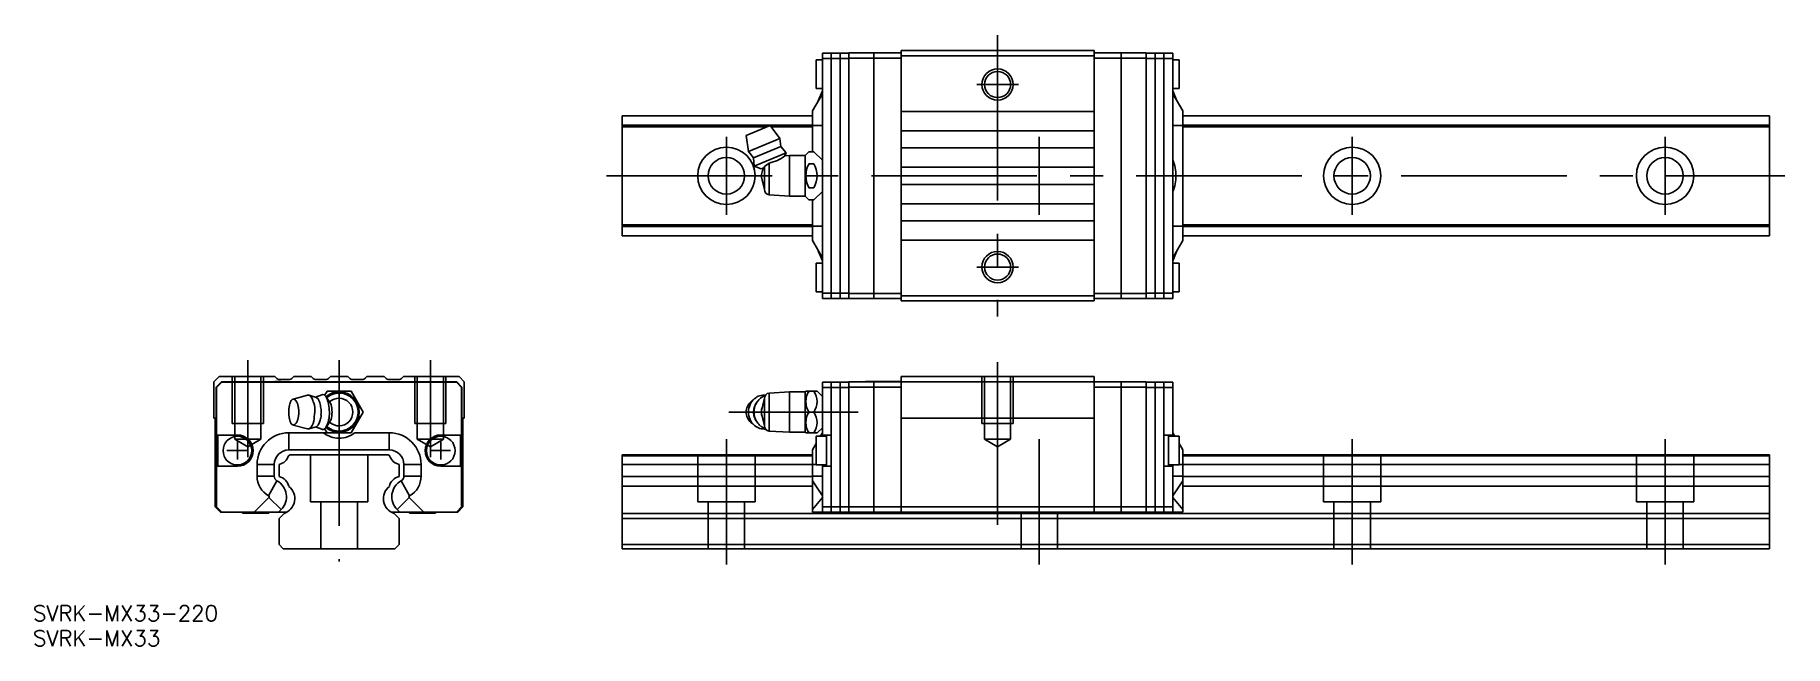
# Model space of a CAD drawing. Extents: x -58 to 277, y -19 to 98.
import ezdxf

# ---------------------------------------------------------------- set-up
doc = ezdxf.new("R2010")
doc.units = 0
doc.linetypes.add('CENTER', pattern=[50.8, 31.75, -6.35, 6.35, -6.35])
doc.linetypes.add('DASHED', pattern=[19.05, 12.7, -6.35])
doc.layers.get('0').update_dxf_attribs({"linetype": 'CONTINUOUS'})
doc.layers.add('CENTER', color=1, linetype='CENTER')
doc.styles.get("Standard").update_dxf_attribs({"font": 'txt.shx', "height": 3, "bigfont": 'bigfont.shx'})

msp = doc.modelspace()

# ---------------------------------------------------------------- linework, layer by layer
at = {"color": 7, "linetype": 'CONTINUOUS'}
for p, q in [((92.67, 95), (97.77, 95)), ((92.67, 94), (92.67, 95)), ((92.67, 49), (92.67, 94)), ((92.67, 94), (97.77, 94)), ((94.37, 48), (94.37, 95)), ((96.07, 48), (96.07, 95)), ((97.77, 95.05), (107.77, 95.05)), ((97.77, 94.05), (97.77, 95.05)), ((97.77, 48.95), (97.77, 94.05)), ((97.77, 94.05), (107.77, 94.05)), ((102.57, 47.95), (102.57, 95.05)), ((144.77, 95.5), (107.77, 95.5)), ((107.77, 94.5), (107.77, 95.5)), ((144.77, 94.5), (107.77, 94.5)), ((107.77, 48.5), (107.77, 94.5)), ((144.77, 94.5), (144.77, 95.5)), ((154.77, 95.05), (144.77, 95.05)), ((144.77, 48.5), (144.77, 94.5)), ((154.77, 94.05), (144.77, 94.05)), ((149.97, 47.95), (149.97, 95.05)), ((154.77, 94.05), (154.77, 95.05)), ((159.87, 95), (154.77, 95)), ((154.77, 48.95), (154.77, 94.05)), ((159.87, 94), (154.77, 94)), ((156.47, 48), (156.47, 95)), ((158.17, 48), (158.17, 95)), ((159.87, 94), (159.87, 95)), ((159.87, 49), (159.87, 94)), ((91.47, 88.25), (91.47, 93.75)), ((91.47, 88.25), (91.47, 93.75)), ((92.67, 93.75), (91.47, 93.75)), ((92.67, 93.75), (91.47, 93.75)), ((161.07, 93.75), (159.87, 93.75)), ((161.07, 93.75), (161.07, 88.25)), ((91.47, 88.25), (92.67, 88.25)), ((91.47, 88.25), (92.67, 88.25)), ((92.67, 87.78), (91.9, 85.9)), ((92.67, 87.78), (91.9, 85.9)), ((159.87, 88.25), (161.07, 88.25)), ((159.87, 87.78), (160.64, 85.9)), ((92.67, 87.23), (90.77, 83.93)), ((92.67, 87.23), (90.77, 83.93)), ((90.77, 83.93), (90.77, 81.13)), ((90.77, 83.93), (90.77, 81.13)), ((159.87, 87.23), (161.77, 83.93)), ((161.77, 83.93), (161.77, 81.13)), ((90.77, 83), (54.27, 83)), ((54.27, 83), (54.27, 81.2)), ((90.77, 81.2), (54.27, 81.2)), ((54.27, 80.9), (54.27, 81.2)), ((54.27, 62.1), (54.27, 80.9)), ((82.1, 80.9), (54.27, 80.9)), ((82.68, 81.14), (78.06, 79.23)), ((84.53, 78.66), (82.68, 81.14)), ((86.9, 80.9), (82.86, 80.9)), ((90.77, 80.9), (82.86, 80.9)), ((90.77, 81.13), (90.77, 76.12)), ((90.77, 81.13), (90.77, 76.12)), ((92.67, 81.13), (90.77, 81.13)), ((92.67, 81.13), (90.77, 81.13)), ((144.77, 83.85), (107.77, 83.85)), ((159.87, 81.13), (161.77, 81.13)), ((274.27, 83), (161.77, 83)), ((274.27, 81.2), (161.77, 81.2)), ((161.77, 81.13), (161.77, 71.5)), ((274.27, 80.9), (161.77, 80.9)), ((274.27, 81.2), (274.27, 83)), ((274.27, 81.2), (274.27, 80.9)), ((274.27, 80.9), (274.27, 62.1)), ((78.06, 79.23), (78.51, 76.17)), ((84.53, 78.66), (78.51, 76.17)), ((84.71, 77.11), (84.53, 78.66)), ((107.77, 80.15), (144.77, 80.15)), ((78.51, 76.17), (79.48, 74.94)), ((84.71, 77.11), (79.48, 74.94)), ((79.48, 74.94), (79.58, 73.36)), ((85.76, 75.92), (79.58, 73.36)), ((82.45, 73.95), (81.57, 73.31)), ((82.45, 73.95), (82.45, 67.86)), ((85.76, 75.92), (84.71, 77.11)), ((85.48, 75.32), (85.76, 75.92)), ((86.37, 75.37), (85.48, 75.32)), ((85.48, 75.32), (85.48, 75.32)), ((85.48, 75.32), (85.48, 75.32)), ((86.37, 75.37), (86.37, 67.62)), ((89.37, 75.37), (86.37, 75.37)), ((90.11, 76.12), (89.37, 75.37)), ((89.37, 75.37), (89.37, 67.62)), ((90.11, 76.12), (91.05, 76.12)), ((92.67, 74.5), (91.05, 76.12)), ((144.77, 76.85), (107.77, 76.85)), ((79.58, 73.36), (80.97, 72.86)), ((80.97, 72.86), (81.45, 73.05)), ((81.31, 73), (80.97, 71.5)), ((80.97, 71.5), (81.57, 68.85)), ((81.57, 73.31), (81.45, 73.05)), ((81.57, 73.31), (81.57, 68.85)), ((90.11, 73.81), (91.05, 73.81)), ((107.77, 73.15), (144.77, 73.15)), ((161.77, 71.5), (160.46, 71.5)), ((161.77, 61.87), (161.77, 71.5)), ((82.45, 67.86), (86.37, 67.62)), ((86.37, 67.62), (89.37, 67.62)), ((89.37, 67.62), (90.11, 66.88)), ((90.11, 69.19), (91.05, 69.19)), ((91.05, 66.88), (92.67, 68.5)), ((107.77, 69.85), (144.77, 69.85)), ((90.11, 66.88), (91.05, 66.88)), ((90.77, 61.87), (90.77, 66.88)), ((144.77, 66.15), (107.77, 66.15)), ((54.27, 62.1), (90.77, 62.1)), ((54.27, 62.1), (54.27, 61.8)), ((54.27, 61.8), (90.77, 61.8)), ((54.27, 60), (54.27, 61.8)), ((90.77, 59.07), (90.77, 61.87)), ((92.67, 61.87), (90.77, 61.87)), ((107.77, 62.85), (144.77, 62.85)), ((159.87, 61.87), (161.77, 61.87)), ((161.77, 62.1), (274.27, 62.1)), ((161.77, 59.07), (161.77, 61.87)), ((161.77, 61.8), (274.27, 61.8)), ((274.27, 62.1), (274.27, 61.8)), ((274.27, 60), (274.27, 61.8)), ((54.27, 60), (90.77, 60)), ((92.67, 55.77), (90.77, 59.07)), ((92.67, 55.22), (91.9, 57.1)), ((144.77, 59.15), (107.77, 59.15)), ((159.87, 55.77), (161.77, 59.07)), ((159.87, 55.22), (160.64, 57.1)), ((161.77, 60), (274.27, 60)), ((91.47, 54.75), (91.47, 49.25)), ((92.67, 54.75), (91.47, 54.75)), ((161.07, 54.75), (159.87, 54.75)), ((161.07, 54.75), (161.07, 49.25)), ((91.47, 49.25), (92.67, 49.25)), ((92.67, 49), (97.77, 49)), ((92.67, 49), (92.67, 48)), ((92.67, 48), (97.77, 48)), ((97.77, 48.95), (97.77, 47.95)), ((97.77, 48.95), (107.77, 48.95)), ((97.77, 47.95), (107.77, 47.95)), ((144.77, 48.5), (107.77, 48.5)), ((107.77, 48.5), (107.77, 47.5)), ((144.77, 47.5), (107.77, 47.5)), ((154.77, 48.95), (144.77, 48.95)), ((144.77, 48.5), (144.77, 47.5)), ((154.77, 47.95), (144.77, 47.95)), ((159.87, 49), (154.77, 49)), ((154.77, 48.95), (154.77, 47.95)), ((159.87, 48), (154.77, 48)), ((159.87, 49.25), (161.07, 49.25)), ((159.87, 49), (159.87, 48)), ((-23, 33), (-24, 32)), ((-24, 32), (-24, 25)), ((-22.55, 32), (-23.55, 31)), ((-23.55, 31), (-23.55, 17.05)), ((-22.5, 31.9), (-23.5, 30.9)), ((-23.5, 30.9), (-23.5, 21.8)), ((-23, 33), (-12.35, 33)), ((22.55, 32), (-22.55, 32)), ((22.5, 31.9), (-22.5, 31.9)), ((-12.09, 32.74), (-12.35, 33)), ((-11.6, 32.05), (-11.88, 32.05)), ((-9.61, 32.45), (-11.39, 32.45)), ((-8.65, 33), (-8.91, 32.74)), ((-8.65, 33), (-5.35, 33)), ((-5.09, 32.74), (-5.35, 33)), ((-2.61, 32.45), (-4.39, 32.45)), ((-1.65, 33), (-1.91, 32.74)), ((1.65, 33), (-1.65, 33)), ((1.65, 33), (1.91, 32.74)), ((2.61, 32.45), (4.39, 32.45)), ((5.09, 32.74), (5.35, 33)), ((8.65, 33), (5.35, 33)), ((8.65, 33), (8.91, 32.74)), ((9.61, 32.45), (11.39, 32.45)), ((12.09, 32.74), (12.35, 33)), ((23, 33), (12.35, 33)), ((22.5, 31.9), (23.5, 30.9)), ((22.55, 32), (23.55, 31)), ((23, 33), (24, 32)), ((23.5, 30.9), (23.5, 21.8)), ((23.55, 31), (23.55, 8)), ((24, 32), (24, 25)), ((92.67, 31.9), (97.77, 31.9)), ((92.67, 31.9), (92.67, 30.9)), ((92.67, 30.9), (97.77, 30.9)), ((92.67, 30.9), (92.67, 21.8)), ((94.37, 7), (94.37, 31.9)), ((96.07, 7), (96.07, 31.9)), ((97.77, 32), (97.77, 31)), ((97.77, 32), (107.77, 32)), ((97.77, 31), (97.77, 8)), ((97.77, 31), (107.77, 31)), ((100.97, 32.05), (107.77, 32.05)), ((100.97, 32), (100.97, 32.05)), ((102.57, 32.05), (102.57, 7)), ((144.77, 33), (107.77, 33)), ((107.77, 33), (107.77, 32)), ((144.77, 32), (107.77, 32)), ((107.77, 32), (107.77, 25)), ((144.77, 33), (144.77, 32)), ((154.77, 32), (144.77, 32)), ((144.77, 32), (144.77, 25)), ((154.77, 31), (144.77, 31)), ((149.97, 32), (149.97, 7)), ((154.77, 32), (154.77, 31)), ((159.87, 31.9), (154.77, 31.9)), ((154.77, 31), (154.77, 8)), ((159.87, 30.9), (154.77, 30.9)), ((156.47, 7), (156.47, 31.9)), ((158.17, 7), (158.17, 31.9)), ((159.87, 31.9), (159.87, 30.9)), ((159.87, 30.9), (159.87, 21.8)), ((-6.04, 29.44), (-8.78, 28.69)), ((-4.4, 29.02), (-5.77, 29.44)), ((-3.32, 29.51), (-4.54, 29.06)), ((-2.77, 29.4), (-2.31, 30.2)), ((-2.14, 28.62), (-2.56, 29.18)), ((-2.31, 30.2), (2.31, 30.2)), ((-1.81, 28.13), (-2.14, 28.62)), ((-1.55, 27.63), (-1.81, 28.13)), ((2.31, 30.2), (4.62, 26.2)), ((79.68, 28.78), (78.96, 28.18)), ((81.57, 28.85), (80.97, 26.2)), ((81.57, 28.85), (81.57, 23.55)), ((86.37, 30.07), (82.45, 29.84)), ((82.45, 29.84), (82.45, 22.56)), ((86.37, 30.07), (86.37, 22.32)), ((89.37, 30.07), (86.37, 30.07)), ((89.5, 30.2), (89.37, 30.07)), ((89.37, 30.07), (89.37, 22.32)), ((89.5, 30.2), (90.11, 30.2)), ((90.11, 30.2), (91.05, 30.2)), ((91.05, 30.2), (91.67, 30.2)), ((92.67, 29.2), (91.67, 30.2)), ((-24, 25), (-23.75, 25)), ((-23.75, 25), (-23.75, 8)), ((-8.78, 23.71), (-6.04, 22.96)), ((-2.56, 23.22), (-2.14, 23.78)), ((-2.14, 23.78), (-1.81, 24.27)), ((-1.81, 24.27), (-1.55, 24.77)), ((4.62, 26.2), (2.31, 22.2)), ((23.75, 25), (23.75, 8)), ((24, 25), (23.75, 25)), ((80.97, 26.2), (81.57, 23.55)), ((90.11, 26.2), (91.05, 26.2)), ((144.77, 25), (107.77, 25)), ((107.77, 25), (107.77, 8)), ((144.77, 25), (144.77, 8)), ((-23.5, 21.8), (-19.5, 21.8)), ((-23.25, 21.8), (-23.25, 15.8)), ((-3.04, 22.23), (-9.63, 22.23)), ((-9.63, 22.23), (-3.04, 22.23)), ((-9.63, 22.23), (-9.63, 18.93)), ((-9.63, 22.23), (-9.63, 18.93)), ((-5.77, 22.96), (-4.4, 23.38)), ((-4.54, 23.34), (-3.32, 22.89)), ((-2.33, 22.23), (-3.04, 22.23)), ((-2.31, 22.2), (-2.77, 23)), ((2.31, 22.2), (-2.31, 22.2)), ((0, 21.22), (0, 22.2)), ((0, 21.21), (0, 21.22)), ((0, 21.2), (0, 21.21)), ((0, 18.93), (0, 21.2)), ((0, 18.93), (0, 21.2)), ((9.63, 22.23), (3.04, 22.23)), ((9.63, 22.23), (9.63, 18.93)), ((23.5, 21.8), (19.5, 21.8)), ((23.25, 21.8), (23.25, 15.8)), ((23.25, 21.8), (23.25, 15.8)), ((82.45, 22.56), (86.37, 22.32)), ((86.37, 22.32), (89.37, 22.32)), ((89.37, 22.32), (89.5, 22.2)), ((90.11, 22.2), (89.5, 22.2)), ((90.11, 22.2), (91.05, 22.2)), ((91.47, 20.15), (90.77, 18.93)), ((91.67, 22.2), (91.05, 22.2)), ((93.47, 21.55), (91.47, 21.55)), ((91.47, 21.55), (91.47, 16.05)), ((91.67, 22.2), (92.67, 23.2)), ((92.67, 22.23), (92.28, 21.55)), ((92.67, 21.8), (94.37, 21.8)), ((92.67, 21.55), (92.67, 21.8)), ((93.47, 21.8), (93.47, 15.8)), ((93.47, 21.8), (93.47, 15.8)), ((159.87, 21.8), (158.17, 21.8)), ((159.07, 21.8), (159.07, 15.8)), ((161.07, 21.55), (159.07, 21.55)), ((159.87, 22.23), (160.26, 21.55)), ((159.87, 21.55), (159.87, 21.8)), ((161.07, 21.55), (161.07, 16.05)), ((161.07, 20.15), (161.77, 18.93)), ((-23.55, 17.05), (-23.55, 12.95)), ((-23.55, 12.95), (-23.55, 17.05)), ((-23.55, 17.05), (-23.25, 17.05)), ((-9.4, 18), (-9.7, 17.83)), ((-9.63, 18.93), (0, 18.93)), ((-9.63, 18.93), (0, 18.93)), ((9.4, 18), (-9.4, 18)), ((9.63, 18.93), (0, 18.93)), ((0, 18), (0, 18.93)), ((9.4, 18), (9.7, 17.83)), ((54.27, 18), (90.77, 18)), ((54.27, 18), (54.27, 17.83)), ((54.27, 17.83), (90.77, 17.83)), ((54.27, 16.15), (54.27, 17.83)), ((90.77, 16.13), (90.77, 18.93)), ((161.77, 16.13), (161.77, 18.93)), ((161.77, 18), (274.27, 18)), ((161.77, 17.83), (274.27, 17.83)), ((274.27, 18), (274.27, 17.83)), ((274.27, 16.15), (274.27, 17.83)), ((-23.5, 15.8), (-23.5, 8)), ((-19.5, 15.8), (-23.5, 15.8)), ((-15.73, 16.13), (-15.73, 13.9)), ((-15.73, 13.9), (-15.73, 16.13)), ((-15.73, 16.13), (-12.43, 16.13)), ((-15.73, 16.13), (-12.43, 16.13)), ((-15.73, 13.9), (-12.43, 13.9)), ((-15.73, 13.9), (-12.43, 13.9)), ((-12.43, 13.9), (-12.43, 16.13)), ((-12.43, 13.9), (-12.43, 16.13)), ((-11.5, 16.15), (-11.5, 13.85)), ((11.5, 16.15), (11.5, 13.85)), ((15.73, 16.13), (12.43, 16.13)), ((12.43, 13.9), (12.43, 16.13)), ((15.73, 13.9), (12.43, 13.9)), ((15.73, 13.9), (15.73, 16.13)), ((19.5, 15.8), (23.5, 15.8)), ((23.5, 15.8), (23.5, 8)), ((54.27, 16.15), (90.77, 16.15)), ((54.27, 16.15), (54.27, 13.85)), ((54.27, 13.85), (90.77, 13.85)), ((54.27, 11.96), (54.27, 13.85)), ((90.77, 13.9), (90.77, 16.13)), ((91.47, 16.13), (90.77, 16.13)), ((90.77, 13.03), (90.77, 13.9)), ((92.67, 13.9), (90.77, 13.9)), ((91.47, 16.05), (93.47, 16.05)), ((92.67, 15.8), (92.67, 16.05)), ((92.67, 15.8), (94.37, 15.8)), ((92.67, 15.8), (92.67, 8)), ((159.87, 15.8), (158.17, 15.8)), ((159.07, 16.05), (161.07, 16.05)), ((159.87, 15.8), (159.87, 16.05)), ((159.87, 15.8), (159.87, 8)), ((159.87, 13.9), (161.77, 13.9)), ((161.07, 16.13), (161.77, 16.13)), ((161.77, 16.15), (274.27, 16.15)), ((161.77, 13.9), (161.77, 16.13)), ((161.77, 13.03), (161.77, 13.9)), ((161.77, 13.85), (274.27, 13.85)), ((274.27, 16.15), (274.27, 13.85)), ((274.27, 11.96), (274.27, 13.85)), ((-23.55, 12.95), (-23.55, 8)), ((-23.55, 12.95), (-23.5, 12.95)), ((-13.51, 10.14), (-11.91, 13.03)), ((-13.51, 10.14), (-11.91, 13.03)), ((13.51, 10.14), (11.91, 13.03)), ((54.27, 6.76), (54.27, 11.96)), ((54.27, 11.96), (90.77, 11.96)), ((92.67, 10.14), (90.77, 13.03)), ((90.77, 7.49), (90.77, 13.03)), ((159.87, 10.14), (161.77, 13.03)), ((161.77, 7.49), (161.77, 13.03)), ((161.77, 11.96), (274.27, 11.96)), ((274.27, 6.76), (274.27, 11.96)), ((-23.75, 8), (-22.75, 7)), ((-23.55, 8), (-22.55, 7)), ((-23.5, 8), (-22.5, 7)), ((-22.75, 7), (-22.55, 7)), ((-22.55, 7), (-22.5, 7)), ((-22.5, 7), (-16.28, 7)), ((-18.5, 6.96), (-18.5, 6.8)), ((-13.5, 6.8), (-18.5, 6.8)), ((-13.46, 9.82), (-16.28, 7)), ((-16.28, 7), (-13.46, 9.82)), ((-16.28, 7), (-11.62, 7)), ((-16.28, 7), (-11.62, 7)), ((-13.5, 6.8), (-13.5, 7)), ((-13.46, 9.82), (-11.13, 7.49)), ((-13.46, 9.82), (-11.13, 7.49)), ((-11.62, 7), (-11.13, 7.49)), ((-11.62, 7), (-11.13, 7.49)), ((-11.62, 7), (-10, 7)), ((-11.62, 7), (-10, 7)), ((-10.54, 6.76), (-11.5, 5.8)), ((11.62, 7), (10, 7)), ((10.54, 6.76), (11.5, 5.8)), ((13.46, 9.82), (11.13, 7.49)), ((11.62, 7), (11.13, 7.49)), ((16.28, 7), (11.62, 7)), ((16.28, 7), (13.46, 9.82)), ((13.5, 7), (13.5, 6.8)), ((13.5, 6.8), (18.5, 6.8)), ((22.5, 7), (16.28, 7)), ((18.5, 6.8), (18.5, 7)), ((23.5, 8), (22.5, 7)), ((22.55, 7), (22.5, 7)), ((23.55, 8), (22.55, 7)), ((22.75, 7), (22.55, 7)), ((23.75, 8), (22.75, 7)), ((54.27, 6.76), (274.27, 6.76)), ((54.27, 6.76), (54.27, 5.8)), ((92.67, 9.82), (90.77, 7.49)), ((90.77, 7), (90.77, 7.49)), ((92.67, 7), (90.77, 7)), ((92.67, 8), (92.67, 7)), ((92.67, 8), (97.77, 8)), ((92.67, 7), (97.77, 7)), ((97.77, 8), (97.77, 7)), ((97.77, 8), (107.77, 8)), ((97.77, 7), (107.77, 7)), ((144.77, 8), (107.77, 8)), ((107.77, 8), (107.77, 7)), ((144.77, 7), (107.77, 7)), ((144.77, 8), (144.77, 7)), ((154.77, 8), (144.77, 8)), ((154.77, 7), (144.77, 7)), ((154.77, 8), (154.77, 7)), ((159.87, 8), (154.77, 8)), ((159.87, 7), (154.77, 7)), ((159.87, 9.82), (161.77, 7.49)), ((159.87, 8), (159.87, 7)), ((159.87, 7), (161.77, 7)), ((161.77, 7), (161.77, 7.49)), ((274.27, 6.76), (274.27, 5.8)), ((-11.5, 5.8), (-11.5, 0.8)), ((11.5, 5.8), (11.5, 0.8)), ((54.27, 5.8), (274.27, 5.8)), ((54.27, 5.8), (54.27, 1)), ((274.27, 5.8), (274.27, 1)), ((-10.7, 0), (-11.5, 0.8)), ((-10.7, 0), (10.7, 0)), ((11.5, 0.8), (10.7, 0)), ((54.27, 1), (54.27, 0)), ((54.27, 0.8), (274.27, 0.8)), ((54.27, 0), (274.27, 0)), ((274.27, 1), (274.27, 0))]:
    msp.add_line(p, q, dxfattribs=at)
at = {"color": 3, "linetype": 'DASHED'}
for p, q in [((-20.5, 33), (-20.5, 24)), ((-20, 33), (-20, 21)), ((-15, 33), (-15, 21)), ((-14.5, 33), (-14.5, 24)), ((14.5, 33), (14.5, 24)), ((15, 33), (15, 21)), ((20, 33), (20, 21)), ((20.5, 33), (20.5, 24)), ((123.27, 33), (123.27, 24)), ((123.77, 33), (123.77, 21)), ((128.77, 33), (128.77, 21)), ((129.27, 33), (129.27, 24)), ((-20.5, 24), (-14.5, 24)), ((20.5, 24), (14.5, 24)), ((129.27, 24), (123.27, 24)), ((-20, 21), (-17.5, 19.56)), ((-15, 21), (-20, 21)), ((-15, 21), (-17.5, 19.56)), ((20, 21), (15, 21)), ((15, 21), (17.5, 19.56)), ((20, 21), (17.5, 19.56)), ((128.77, 21), (123.77, 21)), ((123.77, 21), (126.27, 19.56)), ((128.77, 21), (126.27, 19.56)), ((-5.5, 18), (-5.5, 9)), ((5.5, 18), (5.5, 9)), ((68.77, 18), (68.77, 9)), ((79.77, 18), (79.77, 9)), ((188.77, 18), (188.77, 9)), ((199.77, 18), (199.77, 9)), ((248.77, 18), (248.77, 9)), ((259.77, 18), (259.77, 9)), ((-5.5, 9), (5.5, 9)), ((-3.5, 9), (-3.5, 0)), ((3.5, 9), (3.5, 0)), ((68.77, 9), (79.77, 9)), ((70.77, 9), (70.77, 0)), ((77.77, 9), (77.77, 0)), ((130.77, 6.76), (130.77, 0)), ((137.77, 6.76), (137.77, 0)), ((188.77, 9), (199.77, 9)), ((190.77, 9), (190.77, 0)), ((197.77, 9), (197.77, 0)), ((248.77, 9), (259.77, 9)), ((250.77, 9), (250.77, 0)), ((257.77, 9), (257.77, 0))]:
    msp.add_line(p, q, dxfattribs=at)
at = {"linetype": 'CONTINUOUS'}
for p, q in [((-5.77, 29.44), (-6.04, 29.44)), ((-5.77, 22.96), (-6.04, 22.96))]:
    msp.add_line(p, q, dxfattribs=at)
at = {"color": 3, "linetype": 'CONTINUOUS'}
for centre in [(126.27, 89), (126.27, 54)]:
    msp.add_circle(centre, 3, dxfattribs=at)
at = {"color": 7, "linetype": 'CONTINUOUS'}
for centre, radius in [((126.27, 89), 2.5), ((74.27, 71.5), 5.5), ((74.27, 71.5), 3.5), ((194.27, 71.5), 5.5), ((194.27, 71.5), 3.5), ((254.27, 71.5), 5.5), ((254.27, 71.5), 3.5), ((126.27, 54), 2.5), ((-19.5, 18.8), 2.75), ((-19.5, 18.8), 2.75), ((19.5, 18.8), 2.75)]:
    msp.add_circle(centre, radius, dxfattribs=at)
for centre, radius, start, end in [((81.03, 81.1), 7.29, 281.2292, 307.55), ((152.75, 71.57), 7.71, 359.4563, 22.6234), ((94.12, 71.5), 4.62, 150.0104, 209.9896), ((87.05, 71.5), 4.62, 330.0001, 29.9999), ((152.75, 71.43), 7.71, 337.3766, 0.5437), ((82.57, 68.85), 1, 180, 263.2229), ((-11.88, 26.05), 6, 90, 97.5568), ((-11.39, 33.45), 1, 225, 270), ((-11.6, 26.55), 5.5, 82.1067, 90), ((-9.61, 33.45), 1, 270, 315), ((-4.39, 33.45), 1, 225, 270), ((-2.61, 33.45), 1, 270, 315), ((2.61, 33.45), 1, 225, 270), ((4.39, 33.45), 1, 270, 315), ((9.61, 33.45), 1, 225, 270), ((11.39, 33.45), 1, 270, 315), ((-13.47, 27.11), 3.87, 353.733, 356.7047), ((-7.84, 26.78), 1.77, 170.1836, 176.7047), ((-13.84, 27.82), 4.32, 350.1836, 352.8665), ((-7.89, 27.08), 1.68, 165.9229, 172.8665), ((-15.06, 28.87), 5.71, 345.9229, 347.9835), ((-7.99, 27.37), 1.51, 160.0922, 167.9835), ((-31.26, 35.8), 23.24, 340.0922, 340.6158), ((-8.23, 27.69), 1.18, 149.9462, 160.6158), ((-7.16, 27.08), 2.41, 144.2871, 149.9462), ((-8.72, 28.2), 0.49, 97.1639, 144.2871), ((-8.83, 28.06), 0.628, 42.7713, 85.8209), ((-9.66, 27.29), 1.76, 34.4113, 42.7713), ((-9.34, 27.51), 1.37, 24.8028, 34.4113), ((-13.66, 25.52), 6.13, 22.7591, 24.8028), ((-9.7, 27.18), 1.84, 16.1339, 22.7591), ((-41.36, 18.02), 34.79, 15.7913, 16.1339), ((-9.92, 26.91), 2.12, 10.2366, 15.7913), ((23.12, 32.88), 31.46, 190.2366, 190.607), ((-10.04, 26.67), 2.29, 5.5412, 10.607), ((8.45, 28.46), 16.29, 185.5412, 186.2483), ((-6.18, 28.44), 1.08, 21.0278, 67.2834), ((-25.74, 20.92), 22.03, 18.6519, 21.0278), ((-8.85, 26.62), 4.21, 354.2322, 18.6519), ((-4.99, 27.75), 1.39, 55.0676, 65.0564), ((-4.56, 28.36), 0.646, 25.4744, 55.0676), ((16.46, 38.38), 22.64, 205.4744, 206.7542), ((-5, 27.56), 1.4, 7.3483, 26.7542), ((21.44, 30.97), 25.26, 187.3483, 189.748), ((-3.14, 29.03), 0.511, 60.8171, 110.5992), ((-3.37, 28.62), 0.984, 34.9878, 60.8171), ((-5.21, 27.33), 3.23, 7.3525, 34.9878), ((0, 26.2), 3.88, 229.2393, 130.7607), ((0, 26.2), 3.64, 229.0058, 130.9942), ((-24.05, 24.9), 22.23, 3.3561, 7.3525), ((0, 26.2), 2.65, 226.8285, 133.1715), ((-6.66, 26.2), 5.31, 344.3386, 15.6614), ((80.81, 26.19), 2.75, 156.3696, 179.7225), ((80.52, 26.31), 2.43, 129.9202, 156.3696), ((81.96, 26.21), 3.45, 155.8923, 180.1998), ((81.81, 26.28), 3.29, 130.7852, 155.8923), ((82.61, 26.19), 3.14, 141.4466, 179.7942), ((83.04, 26.22), 3.46, 163.2854, 180.3436), ((81.53, 26.6), 2.86, 85.1547, 130.7852), ((83.18, 26.18), 3.61, 146.9357, 163.2854), ((82.77, 26.45), 3.11, 109.6894, 146.9357), ((83.37, 26.2), 2.4, 154.7068, 179.7781), ((82.57, 28.85), 1, 96.7771, 180), ((93.04, 28.2), 3.54, 145.6279, 214.3721), ((88.13, 28.2), 3.54, 325.6279, 34.3721), ((-7.82, 26.49), 1.81, 173.733, 180.0616), ((-13.35, 26.48), 3.71, 356.9724, 0.0616), ((-7.82, 26.19), 1.83, 176.9724, 183.2469), ((-13.35, 25.88), 3.72, 0.1617, 3.2469), ((-7.82, 25.89), 1.81, 180.1617, 186.4986), ((-13.49, 25.25), 3.89, 3.5403, 6.4986), ((-7.84, 25.6), 1.77, 183.5403, 190.0814), ((-13.88, 24.52), 4.37, 7.4277, 10.0814), ((-7.89, 25.3), 1.67, 187.4277, 194.4141), ((-15.23, 23.42), 5.9, 12.4183, 14.4141), ((-8, 25.01), 1.5, 192.4183, 200.4132), ((-42.96, 12), 35.8, 20.0721, 20.4132), ((-8.25, 24.68), 1.15, 200.0721, 211.1208), ((-7.48, 25.15), 2.06, 211.1208, 217.8884), ((-8.72, 24.18), 0.477, 217.8884, 242.119), ((-8.77, 24.09), 0.381, 242.119, 267.2598), ((-8.82, 24.31), 0.597, 273.2202, 298.7005), ((-8.81, 24.3), 0.589, 298.7005, 314.972), ((-9.53, 25.01), 1.59, 314.972, 324.4048), ((-9.31, 24.86), 1.33, 324.4048, 334.4057), ((-13.18, 26.71), 5.62, 334.4057, 336.6464), ((-9.68, 25.2), 1.81, 336.6464, 343.3865), ((-35.48, 32.9), 28.74, 343.3865, 343.8022), ((-9.91, 25.47), 2.1, 343.8022, 349.4059), ((26.22, 18.72), 34.65, 169.0693, 169.4059), ((-10.04, 25.72), 2.28, 349.0693, 354.1585), ((8.81, 23.79), 16.67, 173.4671, 174.1585), ((-10.11, 26.43), 2.37, 1.408, 6.2483), ((-10.1, 25.96), 2.37, 353.4671, 358.3172), ((5.9, 25.49), 13.64, 177.4766, 178.3172), ((5.83, 26.82), 13.57, 181.408, 182.2531), ((-10.13, 26.19), 2.4, 357.4766, 2.2531), ((-6.93, 24.69), 2.08, 304.0454, 352.8838), ((-79.96, 33.81), 75.68, 352.8838, 354.2322), ((-4.7, 24.17), 0.842, 290.5673, 338.4782), ((-24.16, 31.85), 21.76, 338.4782, 340.7177), ((-6.12, 25.54), 2.66, 340.7177, 1.156), ((1.47, 25.69), 4.94, 174.0912, 181.156), ((-5.24, 26.39), 1.81, 354.0912, 9.748), ((-8.05, 26.17), 6.23, 331.7244, 345.9353), ((-6.97, 25.9), 5.12, 345.9353, 3.3561), ((80.69, 26.19), 2.63, 179.7225, 204.1854), ((80.61, 26.15), 2.53, 204.1854, 229.5249), ((82.07, 26.21), 3.56, 180.1998, 203.7081), ((81.73, 26.06), 3.19, 203.7081, 230.0021), ((110.37, 61.02), 48.38, 229.5249, 230.6346), ((82.46, 26.19), 2.98, 179.7942, 196.5767), ((83.34, 26.22), 3.76, 180.3436, 196.0273), ((82.69, 26.26), 3.23, 196.5767, 217.9131), ((81.58, 25.88), 2.95, 230.0021, 251.8623), ((82.93, 26.1), 3.33, 196.0273, 213.7038), ((82.95, 26.12), 3.36, 213.7038, 231.0042), ((82.67, 25.76), 2.9, 231.0042, 250.9998), ((83.43, 26.22), 2.46, 180.3823, 205.1326), ((82.57, 23.55), 1, 180, 263.2229), ((93.04, 24.2), 3.54, 145.6279, 214.3721), ((88.13, 24.2), 3.54, 325.6279, 34.3721), ((-19.5, 18.8), 3, 270, 90), ((-9.63, 16.13), 6.1, 90.0008, 179.9992), ((-9.63, 16.13), 6.1, 90.0008, 179.9992), ((-3.12, 23.79), 0.919, 257.7557, 277.7073), ((0, 26.2), 5, 232.5609, 270), ((-3.03, 23.12), 0.242, 277.7073, 306.3092), ((-2.06, 21.79), 1.41, 120.5653, 126.3092), ((-3.06, 23.49), 0.561, 300.5653, 331.7244), ((0, 26.2), 5, 270, 307.4391), ((9.63, 16.13), 6.1, 0.0008, 89.9992), ((19.5, 18.8), 3, 90, 270), ((81.52, 25.7), 2.76, 251.8623, 275.2328), ((-9.63, 16.13), 2.8, 90, 180), ((-9.63, 16.13), 2.8, 90, 180), ((-12.08, 18.58), 2.5, 283.5091, 342.3449), ((9.63, 16.13), 2.8, 0, 90), ((12.08, 18.58), 2.5, 197.6551, 256.4909), ((-11.43, 13.9), 4.3, 180.0008, 241.1143), ((-11.43, 13.9), 4.3, 180.0008, 241.1143), ((-11.43, 13.9), 1, 180, 241.1151), ((-11.43, 13.9), 1, 180, 241.1151), ((-12.08, 11.42), 2.5, 12.4795, 76.4909), ((12.08, 11.42), 2.5, 103.5091, 167.5205), ((11.43, 13.9), 1, 298.8849, 0), ((11.43, 13.9), 4.3, 298.8857, 359.9992), ((-13.6, 9.96), 0.2, 315.0002, 61.115), ((-13.6, 9.96), 3.5, 315, 61.1151), ((-13.6, 9.96), 3.5, 315, 61.1151), ((-11.5, 9.6), 3, 288.5944, 51.7585), ((11.5, 9.6), 3, 128.2415, 251.4056), ((13.6, 9.96), 3.5, 118.8849, 225), ((13.6, 9.96), 0.2, 118.885, 224.9998)]:
    msp.add_arc(centre, radius, start, end, dxfattribs=at)
at = {"layer": 'CENTER', "color": 1, "linetype": 'CENTER'}
for p, q in [((126.27, 98.5), (126.27, 44.5)), ((122.27, 89), (130.27, 89)), ((74.27, 79), (74.27, 64)), ((134.27, 79), (134.27, 64)), ((194.27, 79), (194.27, 64)), ((254.27, 79), (254.27, 64)), ((51.27, 71.5), (277.27, 71.5)), ((122.27, 54), (130.27, 54)), ((-17.5, 36.12), (-17.5, 17.56)), ((0, 36.12), (0, -2.48)), ((17.5, 36.12), (17.5, 17.56)), ((126.27, 35.74), (126.27, 4.57)), ((99.56, 26.2), (74.76, 26.2)), ((-19.5, 20.69), (-19.5, 17.09)), ((19.5, 20.69), (19.5, 17.09)), ((74.27, 21), (74.27, -3)), ((134.27, 21), (134.27, -3)), ((194.27, 21), (194.27, -3)), ((254.27, 21), (254.27, -3)), ((-21.54, 18.8), (-17.64, 18.8)), ((17.47, 18.8), (21.37, 18.8))]:
    msp.add_line(p, q, dxfattribs=at)

# ---------------------------------------------------------------- texts
at = {"color": 7, "linetype": 'CONTINUOUS'}
for s, p in [('SVRK-MX33-220', (-58.7, -13.87)), ('SVRK-MX33', (-58.7, -18.66))]:
    msp.add_text(s, height=3, dxfattribs=at).set_placement(p)

doc.saveas('drawing.dxf')
